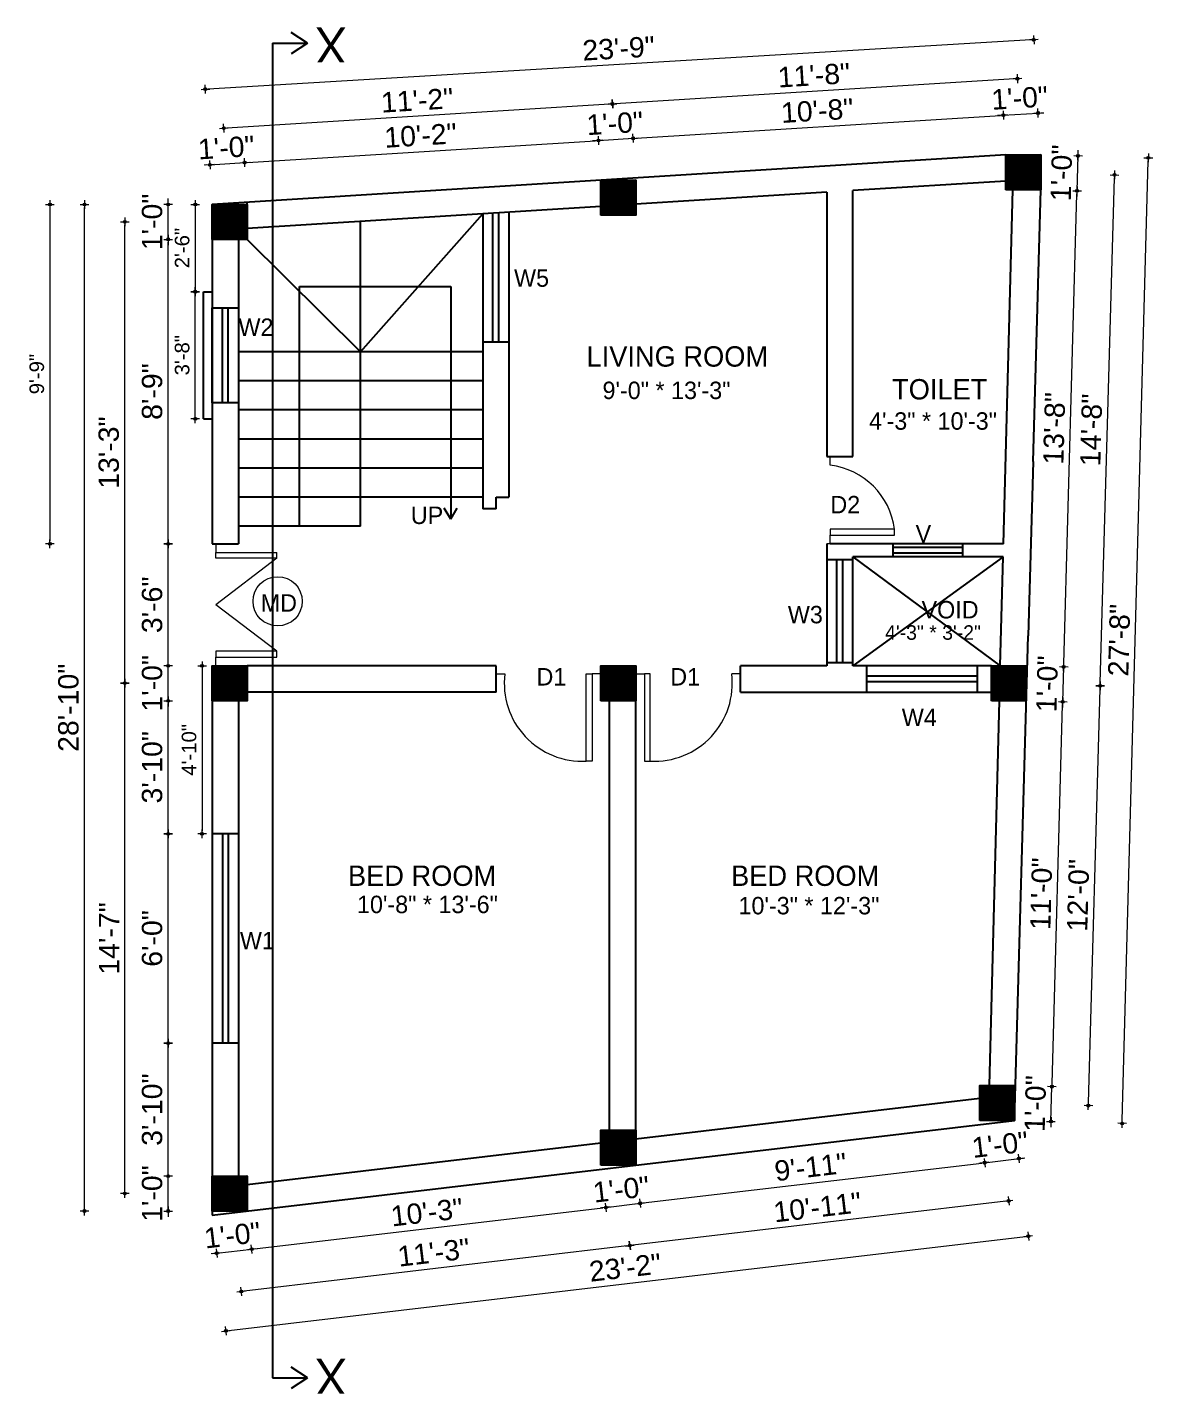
# Model space of a CAD drawing. Header units: inches. Extents: x 10143 to 33197, y -150 to 3760.
# Drawn here: x 24328.6 to 24715.6, y 1467.1 to 1937 of the extents above; entities that cross this region are included whole.
import ezdxf
from ezdxf.enums import TextEntityAlignment as Align

# ---------------------------------------------------------------- set-up
doc = ezdxf.new("R2010")
doc.units = ezdxf.units.IN
doc.header["$LTSCALE"] = 0.5
doc.header["$MEASUREMENT"] = 0
doc.header["$PDMODE"] = 66
for name, color, linetype, lineweight in [('0.13', 2, 'Continuous', 13), ('DW TEXT', 92, 'Continuous', 15), ('ELEVATION', 85, 'Continuous', 9), ('hatch', 9, 'Continuous', 0), ('Toilet', 7, 'Continuous', 25)]:
    doc.layers.add(name, color=color, linetype=linetype, lineweight=lineweight)
doc.styles.add('CEN', font='GOTHIC.TTF')
doc.styles.get("Standard").update_dxf_attribs({"font": 'arial.ttf'})
doc.dimstyles.new('S8', dxfattribs={"dimtxt": 5, "dimasz": 1, "dimexe": 6, "dimexo": 18, "dimgap": 1.9375, "dimtad": 1, "dimdec": 0, "dimzin": 3, "dimdsep": 46, "dimlunit": 4, "dimtxsty": 'Standard', "dimblk": 'dot 2', "dimcen": 12, "dimse1": 1, "dimse2": 1, "dimclrd": 1, "dimclre": 1, "dimclrt": 256, "dimadec": 0, "dimazin": 0, "dimtfac": 0.75, "dimtdec": 0, "dimtix": 1, "dimtmove": 1, "dimatfit": 3, "dimldrblk": 'DOT', "dimfxl": 1, "dimtolj": 1, "dimtzin": 0, "dimlwd": 9, "dimlwe": 9, "dimarcsym": 0})
pattern_1 = [(135, (24651.0939, -1856.22724), (-0.0883883476, -0.0883883476), [])]

# ---------------------------------------------------------------- blocks, each defined once
blk = doc.blocks.new('dot1')
at = {"layer": 'hatch'}
h = blk.add_hatch(color=256, dxfattribs=at)
edge = h.paths.add_edge_path()
edge.add_arc((0, 0), 1, 0, 360)
for p, q in [((3, 0), (-3, 0)), ((0, 3), (0, -3))]:
    blk.add_line(p, q, dxfattribs=at)
blk.add_circle((0, 0), 1, dxfattribs=at)
blk = doc.blocks.new('dot 2')
at = {"layer": 'hatch', "xscale": 0.5, "yscale": 0.5, "zscale": 0.5}
blk.add_blockref('dot1', (0, 0), dxfattribs=at)
blk = doc.blocks.new('*D1575')
at = {"layer": 'Defpoints', "color": 0, "transparency": 16777216}
for p in [(24377.08, 1541.92), (24392.24, 1541.92), (24392.24, 1529.92)]:
    blk.add_point(p, dxfattribs=at)
at = {"layer": 'Toilet', "color": 1, "lineweight": 9, "transparency": 16777216}
for p, q in [((24377.08, 1542.92), (24377.08, 1543.92)), ((24377.08, 1529.92), (24377.08, 1541.92)), ((24377.08, 1528.92), (24377.08, 1527.92))]:
    blk.add_line(p, q, dxfattribs=at)
for p, rotation in [((24377.08, 1541.92), 270), ((24377.08, 1529.92), 90)]:
    blk.add_blockref('dot 2', p, dxfattribs=dict(at, rotation=rotation))
at = {"layer": 'Toilet', "transparency": 16777216, "insert": (24371.57, 1535.92), "char_height": 7, "attachment_point": 5, "rotation": 90}
blk.add_mtext('\\A1;1\'-0"', dxfattribs=at)
blk = doc.blocks.new('_Dot')
at = {"color": 0, "linetype": 'ByBlock', "lineweight": -2}
blk.add_line((-0.5, 0), (-1, 0), dxfattribs=at)
at = {"color": 0, "linetype": 'ByBlock', "const_width": 0.5}
blk.add_lwpolyline([(-0.25, 0, 1), (0.25, 0, 1)], format="xyb", close=True, dxfattribs=at)
blk = doc.blocks.new('*D1576')
at = {"layer": 'Defpoints', "color": 0, "transparency": 16777216}
for p in [(24377.08, 1587.66), (24392.24, 1587.66), (24392.24, 1541.92)]:
    blk.add_point(p, dxfattribs=at)
at = {"layer": 'Toilet', "color": 1, "lineweight": 9, "transparency": 16777216}
blk.add_line((24377.08, 1542.92), (24377.08, 1586.66), dxfattribs=at)
for p, rotation in [((24377.08, 1587.66), 90), ((24377.08, 1541.92), 270)]:
    blk.add_blockref('dot 2', p, dxfattribs=dict(at, rotation=rotation))
at = {"layer": 'Toilet', "transparency": 16777216, "insert": (24371.57, 1564.79), "char_height": 7, "attachment_point": 5, "rotation": 90}
blk.add_mtext('\\A1;3\'-10"', dxfattribs=at)
blk = doc.blocks.new('*D1577')
at = {"layer": 'Defpoints', "color": 0, "transparency": 16777216}
for p in [(24377.08, 1659.66), (24392.24, 1659.66), (24392.24, 1587.66)]:
    blk.add_point(p, dxfattribs=at)
at = {"layer": 'Toilet', "color": 1, "lineweight": 9, "transparency": 16777216}
blk.add_line((24377.08, 1588.66), (24377.08, 1658.66), dxfattribs=at)
for p, rotation in [((24377.08, 1659.66), 90), ((24377.08, 1587.66), 270)]:
    blk.add_blockref('dot 2', p, dxfattribs=dict(at, rotation=rotation))
at = {"layer": 'Toilet', "transparency": 16777216, "insert": (24371.57, 1623.66), "char_height": 7, "attachment_point": 5, "rotation": 90}
blk.add_mtext('\\A1;6\'-0"', dxfattribs=at)
blk = doc.blocks.new('*D1578')
at = {"layer": 'Defpoints', "color": 0, "transparency": 16777216}
for p in [(24377.08, 1705.41), (24392.24, 1705.41), (24392.24, 1659.66)]:
    blk.add_point(p, dxfattribs=at)
at = {"layer": 'Toilet', "color": 1, "lineweight": 9, "transparency": 16777216}
blk.add_line((24377.08, 1660.66), (24377.08, 1704.41), dxfattribs=at)
for p, rotation in [((24377.08, 1705.41), 90), ((24377.08, 1659.66), 270)]:
    blk.add_blockref('dot 2', p, dxfattribs=dict(at, rotation=rotation))
at = {"layer": 'Toilet', "transparency": 16777216, "insert": (24371.57, 1682.53), "char_height": 7, "attachment_point": 5, "rotation": 90}
blk.add_mtext('\\A1;3\'-10"', dxfattribs=at)
blk = doc.blocks.new('*D1579')
at = {"layer": 'Defpoints', "color": 0, "transparency": 16777216}
for p in [(24377.08, 1717.41), (24392.24, 1717.41), (24392.24, 1705.41)]:
    blk.add_point(p, dxfattribs=at)
at = {"layer": 'Toilet', "color": 1, "lineweight": 9, "transparency": 16777216}
for p, q in [((24377.08, 1718.41), (24377.08, 1719.41)), ((24377.08, 1705.41), (24377.08, 1717.41)), ((24377.08, 1704.41), (24377.08, 1703.41))]:
    blk.add_line(p, q, dxfattribs=at)
for p, rotation in [((24377.08, 1717.41), 270), ((24377.08, 1705.41), 90)]:
    blk.add_blockref('dot 2', p, dxfattribs=dict(at, rotation=rotation))
at = {"layer": 'Toilet', "transparency": 16777216, "insert": (24371.57, 1711.41), "char_height": 7, "attachment_point": 5, "rotation": 90}
blk.add_mtext('\\A1;1\'-0"', dxfattribs=at)
blk = doc.blocks.new('*D1580')
at = {"layer": 'Defpoints', "color": 0, "transparency": 16777216}
for p in [(24377.08, 1759.41), (24392.24, 1759.41), (24392.24, 1717.41)]:
    blk.add_point(p, dxfattribs=at)
at = {"layer": 'Toilet', "color": 1, "lineweight": 9, "transparency": 16777216}
blk.add_line((24377.08, 1718.41), (24377.08, 1758.41), dxfattribs=at)
for p, rotation in [((24377.08, 1759.41), 90), ((24377.08, 1717.41), 270)]:
    blk.add_blockref('dot 2', p, dxfattribs=dict(at, rotation=rotation))
at = {"layer": 'Toilet', "transparency": 16777216, "insert": (24371.57, 1738.41), "char_height": 7, "attachment_point": 5, "rotation": 90}
blk.add_mtext('\\A1;3\'-6"', dxfattribs=at)
blk = doc.blocks.new('*D1581')
at = {"layer": 'Defpoints', "color": 0, "transparency": 16777216}
for p in [(24377.08, 1864.09), (24392.24, 1864.09), (24392.24, 1759.41)]:
    blk.add_point(p, dxfattribs=at)
at = {"layer": 'Toilet', "color": 1, "lineweight": 9, "transparency": 16777216}
blk.add_line((24377.08, 1760.41), (24377.08, 1863.09), dxfattribs=at)
for p, rotation in [((24377.08, 1864.09), 90), ((24377.08, 1759.41), 270)]:
    blk.add_blockref('dot 2', p, dxfattribs=dict(at, rotation=rotation))
at = {"layer": 'Toilet', "transparency": 16777216, "insert": (24371.57, 1811.75), "char_height": 7, "attachment_point": 5, "rotation": 90}
blk.add_mtext('\\A1;8\'-9"', dxfattribs=at)
blk = doc.blocks.new('*D1582')
at = {"layer": 'Defpoints', "color": 0, "transparency": 16777216}
for p in [(24377.08, 1876.09), (24392.24, 1876.09), (24392.24, 1864.09)]:
    blk.add_point(p, dxfattribs=at)
at = {"layer": 'Toilet', "color": 1, "lineweight": 9, "transparency": 16777216}
for p, q in [((24377.08, 1877.09), (24377.08, 1878.09)), ((24377.08, 1864.09), (24377.08, 1876.09)), ((24377.08, 1863.09), (24377.08, 1862.09))]:
    blk.add_line(p, q, dxfattribs=at)
for p, rotation in [((24377.08, 1876.09), 270), ((24377.08, 1864.09), 90)]:
    blk.add_blockref('dot 2', p, dxfattribs=dict(at, rotation=rotation))
at = {"layer": 'Toilet', "transparency": 16777216, "insert": (24371.57, 1870.09), "char_height": 7, "attachment_point": 5, "rotation": 90}
blk.add_mtext('\\A1;1\'-0"', dxfattribs=at)
blk = doc.blocks.new('*D1584')
at = {"layer": 'Defpoints', "color": 0, "transparency": 16777216}
for p in [(24362.18, 1870.09), (24398.24, 1870.09), (24398.24, 1711.41)]:
    blk.add_point(p, dxfattribs=at)
at = {"layer": 'Toilet', "color": 1, "lineweight": 9, "transparency": 16777216}
blk.add_line((24362.18, 1712.41), (24362.18, 1869.09), dxfattribs=at)
for p, rotation in [((24362.18, 1870.09), 90), ((24362.18, 1711.41), 270)]:
    blk.add_blockref('dot 2', p, dxfattribs=dict(at, rotation=rotation))
at = {"layer": 'Toilet', "transparency": 16777216, "insert": (24356.67, 1790.75), "char_height": 7, "attachment_point": 5, "rotation": 90}
blk.add_mtext('\\A1;13\'-3"', dxfattribs=at)
blk = doc.blocks.new('*D1585')
at = {"layer": 'Defpoints', "color": 0, "transparency": 16777216}
for p in [(24348.3, 1876.09), (24392.24, 1876.09), (24392.24, 1529.92)]:
    blk.add_point(p, dxfattribs=at)
at = {"layer": 'Toilet', "color": 1, "lineweight": 9, "transparency": 16777216}
blk.add_line((24348.3, 1530.92), (24348.3, 1875.09), dxfattribs=at)
for p, rotation in [((24348.3, 1876.09), 90), ((24348.3, 1529.92), 270)]:
    blk.add_blockref('dot 2', p, dxfattribs=dict(at, rotation=rotation))
at = {"layer": 'Toilet', "transparency": 16777216, "insert": (24342.79, 1703), "char_height": 7, "attachment_point": 5, "rotation": 90}
blk.add_mtext('\\A1;28\'-10"', dxfattribs=at)
blk = doc.blocks.new('*D1586')
at = {"layer": 'Defpoints', "color": 0, "transparency": 16777216}
for p in [(24392.24, 1528.5), (24404.24, 1529.92), (24405.79, 1516.8)]:
    blk.add_point(p, dxfattribs=at)
at = {"layer": 'Toilet', "color": 1, "lineweight": 9, "transparency": 16777216}
for p, q in [((24392.8, 1515.27), (24391.81, 1515.15)), ((24393.79, 1515.39), (24405.79, 1516.8)), ((24406.78, 1516.92), (24407.78, 1517.04))]:
    blk.add_line(p, q, dxfattribs=at)
for p, rotation in [((24405.79, 1516.8), 186.7273510482261), ((24393.79, 1515.39), 6.727351048226113)]:
    blk.add_blockref('dot 2', p, dxfattribs=dict(at, rotation=rotation))
at = {"layer": 'Toilet', "transparency": 16777216, "insert": (24399.15, 1521.57), "char_height": 7, "attachment_point": 5, "rotation": 6.7274}
blk.add_mtext('\\A1;1\'-0"', dxfattribs=at)
blk = doc.blocks.new('*D1587')
at = {"layer": 'Defpoints', "color": 0, "transparency": 16777216}
for p in [(24525.87, 1545.68), (24404.24, 1529.92), (24527.58, 1531.17)]:
    blk.add_point(p, dxfattribs=at)
at = {"layer": 'Toilet', "color": 1, "lineweight": 9, "transparency": 16777216}
blk.add_line((24406.78, 1516.92), (24526.59, 1531.05), dxfattribs=at)
for p, rotation in [((24527.58, 1531.17), 6.727351048253007), ((24405.79, 1516.8), 186.727351048253)]:
    blk.add_blockref('dot 2', p, dxfattribs=dict(at, rotation=rotation))
at = {"layer": 'Toilet', "transparency": 16777216, "insert": (24466.04, 1529.46), "char_height": 7, "attachment_point": 5, "rotation": 6.7274}
blk.add_mtext('\\A1;10\'-3"', dxfattribs=at)
blk = doc.blocks.new('*D1588')
at = {"layer": 'Defpoints', "color": 0, "transparency": 16777216}
for p in [(24525.87, 1545.68), (24537.87, 1545.68), (24539.41, 1532.56)]:
    blk.add_point(p, dxfattribs=at)
at = {"layer": 'Toilet', "color": 1, "lineweight": 9, "transparency": 16777216}
for p, q in [((24527.58, 1531.17), (24539.41, 1532.56)), ((24540.41, 1532.68), (24541.4, 1532.8)), ((24526.59, 1531.05), (24525.59, 1530.93))]:
    blk.add_line(p, q, dxfattribs=at)
for p, rotation in [((24527.58, 1531.17), 6.727351048252972), ((24539.41, 1532.56), 186.727351048253)]:
    blk.add_blockref('dot 2', p, dxfattribs=dict(at, rotation=rotation))
at = {"layer": 'Toilet', "transparency": 16777216, "insert": (24532.85, 1537.34), "char_height": 7, "attachment_point": 5, "rotation": 6.7274}
blk.add_mtext('\\A1;1\'-0"', dxfattribs=at)
blk = doc.blocks.new('*D1589')
at = {"layer": 'Defpoints', "color": 0, "transparency": 16777216}
for p in [(24656.15, 1561.05), (24657.86, 1546.54), (24537.87, 1545.68)]:
    blk.add_point(p, dxfattribs=at)
at = {"layer": 'Toilet', "color": 1, "lineweight": 9, "transparency": 16777216}
blk.add_line((24540.41, 1532.68), (24656.86, 1546.42), dxfattribs=at)
for p, rotation in [((24657.86, 1546.54), 6.727351048253007), ((24539.41, 1532.56), 186.727351048253)]:
    blk.add_blockref('dot 2', p, dxfattribs=dict(at, rotation=rotation))
at = {"layer": 'Toilet', "transparency": 16777216, "insert": (24597.99, 1545.02), "char_height": 7, "attachment_point": 5, "rotation": 6.7274}
blk.add_mtext('\\A1;9\'-11"', dxfattribs=at)
blk = doc.blocks.new('*D1590')
at = {"layer": 'Defpoints', "color": 0, "transparency": 16777216}
for p in [(24656.15, 1561.05), (24668.15, 1561.05), (24669.69, 1547.93)]:
    blk.add_point(p, dxfattribs=at)
at = {"layer": 'Toilet', "color": 1, "lineweight": 9, "transparency": 16777216}
for p, q in [((24656.86, 1546.42), (24655.87, 1546.3)), ((24657.86, 1546.54), (24669.69, 1547.93)), ((24670.69, 1548.05), (24671.68, 1548.17))]:
    blk.add_line(p, q, dxfattribs=at)
for p, rotation in [((24657.86, 1546.54), 6.727351048252972), ((24669.69, 1547.93), 186.727351048253)]:
    blk.add_blockref('dot 2', p, dxfattribs=dict(at, rotation=rotation))
at = {"layer": 'Toilet', "transparency": 16777216, "insert": (24663.13, 1552.71), "char_height": 7, "attachment_point": 5, "rotation": 6.7274}
blk.add_mtext('\\A1;1\'-0"', dxfattribs=at)
blk = doc.blocks.new('*D1591')
at = {"layer": 'Defpoints', "color": 0, "transparency": 16777216}
for p in [(24662.15, 1567.05), (24531.87, 1551.68), (24535.84, 1518.04)]:
    blk.add_point(p, dxfattribs=at)
at = {"layer": 'Toilet', "color": 1, "lineweight": 9, "transparency": 16777216}
blk.add_line((24665.12, 1533.29), (24536.83, 1518.15), dxfattribs=at)
for p, rotation in [((24666.11, 1533.4), 6.727351048225874), ((24535.84, 1518.04), 186.7273510482259)]:
    blk.add_blockref('dot 2', p, dxfattribs=dict(at, rotation=rotation))
at = {"layer": 'Toilet', "transparency": 16777216, "insert": (24600.33, 1531.19), "char_height": 7, "attachment_point": 5, "rotation": 6.7274}
blk.add_mtext('\\A1;10\'-11"', dxfattribs=at)
blk = doc.blocks.new('*D1592')
at = {"layer": 'Defpoints', "color": 0, "transparency": 16777216}
for p in [(24531.87, 1551.68), (24398.24, 1535.92), (24402.21, 1502.27)]:
    blk.add_point(p, dxfattribs=at)
at = {"layer": 'Toilet', "color": 1, "lineweight": 9, "transparency": 16777216}
blk.add_line((24534.84, 1517.92), (24403.21, 1502.39), dxfattribs=at)
for p, rotation in [((24535.84, 1518.04), 6.727351048253131), ((24402.21, 1502.27), 186.7273510482531)]:
    blk.add_blockref('dot 2', p, dxfattribs=dict(at, rotation=rotation))
at = {"layer": 'Toilet', "transparency": 16777216, "insert": (24468.38, 1515.63), "char_height": 7, "attachment_point": 5, "rotation": 6.7274}
blk.add_mtext('\\A1;11\'-3"', dxfattribs=at)
blk = doc.blocks.new('*D1593')
at = {"layer": 'Defpoints', "color": 0, "transparency": 16777216}
for p in [(24668.15, 1561.05), (24392.24, 1528.5), (24672.84, 1521.25)]:
    blk.add_point(p, dxfattribs=at)
at = {"layer": 'Toilet', "color": 1, "lineweight": 9, "transparency": 16777216}
blk.add_line((24397.93, 1488.82), (24671.85, 1521.13), dxfattribs=at)
for p, rotation in [((24672.84, 1521.25), 6.727351048225743), ((24396.94, 1488.7), 186.7273510482257)]:
    blk.add_blockref('dot 2', p, dxfattribs=dict(at, rotation=rotation))
at = {"layer": 'Toilet', "transparency": 16777216, "insert": (24534.24, 1510.45), "char_height": 7, "attachment_point": 5, "rotation": 6.7274}
blk.add_mtext('\\A1;23\'-2"', dxfattribs=at)
blk = doc.blocks.new('*D1594')
at = {"layer": 'Defpoints', "color": 0, "transparency": 16777216}
for p in [(24666.19, 1711.41), (24697.57, 1710.53), (24662.15, 1567.05)]:
    blk.add_point(p, dxfattribs=at)
at = {"layer": 'Toilet', "color": 1, "lineweight": 9, "transparency": 16777216}
blk.add_line((24693.55, 1567.17), (24697.55, 1709.53), dxfattribs=at)
for p, rotation in [((24697.57, 1710.53), 88.39404783827474), ((24693.53, 1566.17), 268.3940478382747)]:
    blk.add_blockref('dot 2', p, dxfattribs=dict(at, rotation=rotation))
at = {"layer": 'Toilet', "transparency": 16777216, "insert": (24690.04, 1638.5), "char_height": 7, "attachment_point": 5, "rotation": 88.394}
blk.add_mtext('\\A1;12\'-0"', dxfattribs=at)
blk = doc.blocks.new('*D1595')
at = {"layer": 'Defpoints', "color": 0, "transparency": 16777216}
for p in [(24671.12, 1887.14), (24702.5, 1886.26), (24666.19, 1711.41)]:
    blk.add_point(p, dxfattribs=at)
at = {"layer": 'Toilet', "color": 1, "lineweight": 9, "transparency": 16777216}
blk.add_line((24697.6, 1711.53), (24702.47, 1885.26), dxfattribs=at)
for p, rotation in [((24702.5, 1886.26), 88.3940478382136), ((24697.57, 1710.53), 268.3940478382136)]:
    blk.add_blockref('dot 2', p, dxfattribs=dict(at, rotation=rotation))
at = {"layer": 'Toilet', "transparency": 16777216, "insert": (24694.53, 1798.55), "char_height": 7, "attachment_point": 5, "rotation": 88.394}
blk.add_mtext('\\A1;14\'-8"', dxfattribs=at)
blk = doc.blocks.new('*D1573')
at = {"layer": 'Defpoints', "color": 0, "transparency": 16777216}
for p in [(24668.48, 1573.05), (24680.99, 1572.69), (24668.15, 1561.05)]:
    blk.add_point(p, dxfattribs=at)
at = {"layer": 'Toilet', "color": 1, "lineweight": 9, "transparency": 16777216}
for p, q in [((24681.02, 1573.69), (24681.05, 1574.69)), ((24680.65, 1560.69), (24680.99, 1572.69)), ((24680.63, 1559.69), (24680.6, 1558.7))]:
    blk.add_line(p, q, dxfattribs=at)
for p, rotation in [((24680.99, 1572.69), 268.3940478382726), ((24680.65, 1560.69), 88.39404783827257)]:
    blk.add_blockref('dot 2', p, dxfattribs=dict(at, rotation=rotation))
at = {"layer": 'Toilet', "transparency": 16777216, "insert": (24675.31, 1566.85), "char_height": 7, "attachment_point": 5, "rotation": 88.394}
blk.add_mtext('\\A1;1\'-0"', dxfattribs=at)
blk = doc.blocks.new('*D1596')
at = {"layer": 'Defpoints', "color": 0, "transparency": 16777216}
for p in [(24672.19, 1705.41), (24684.7, 1705.06), (24668.48, 1573.05)]:
    blk.add_point(p, dxfattribs=at)
at = {"layer": 'Toilet', "color": 1, "lineweight": 9, "transparency": 16777216}
blk.add_line((24681.02, 1573.69), (24684.67, 1704.06), dxfattribs=at)
for p, rotation in [((24684.7, 1705.06), 88.3940478382136), ((24680.99, 1572.69), 268.3940478382136)]:
    blk.add_blockref('dot 2', p, dxfattribs=dict(at, rotation=rotation))
at = {"layer": 'Toilet', "transparency": 16777216, "insert": (24677.34, 1639.03), "char_height": 7, "attachment_point": 5, "rotation": 88.394}
blk.add_mtext('\\A1;11\'-0"', dxfattribs=at)
blk = doc.blocks.new('*D1597')
at = {"layer": 'Defpoints', "color": 0, "transparency": 16777216}
for p in [(24672.19, 1717.41), (24685.04, 1717.05), (24672.19, 1705.41)]:
    blk.add_point(p, dxfattribs=at)
at = {"layer": 'Toilet', "color": 1, "lineweight": 9, "transparency": 16777216}
for p, q in [((24684.7, 1705.06), (24685.04, 1717.05)), ((24685.07, 1718.05), (24685.09, 1719.05)), ((24684.67, 1704.06), (24684.65, 1703.06))]:
    blk.add_line(p, q, dxfattribs=at)
for p, rotation in [((24685.04, 1717.05), 268.3940478382136), ((24684.7, 1705.06), 88.39404783821358)]:
    blk.add_blockref('dot 2', p, dxfattribs=dict(at, rotation=rotation))
at = {"layer": 'Toilet', "transparency": 16777216, "insert": (24679.36, 1711.21), "char_height": 7, "attachment_point": 5, "rotation": 88.394}
blk.add_mtext('\\A1;1\'-0"', dxfattribs=at)
blk = doc.blocks.new('*D1598')
at = {"layer": 'Defpoints', "color": 0, "transparency": 16777216}
for p in [(24677.12, 1881.14), (24689.63, 1880.79), (24672.19, 1717.41)]:
    blk.add_point(p, dxfattribs=at)
at = {"layer": 'Toilet', "color": 1, "lineweight": 9, "transparency": 16777216}
blk.add_line((24685.07, 1718.05), (24689.6, 1879.79), dxfattribs=at)
for p, rotation in [((24689.63, 1880.79), 88.3940478382136), ((24685.04, 1717.05), 268.3940478382136)]:
    blk.add_blockref('dot 2', p, dxfattribs=dict(at, rotation=rotation))
at = {"layer": 'Toilet', "transparency": 16777216, "insert": (24681.82, 1799.07), "char_height": 7, "attachment_point": 5, "rotation": 88.394}
blk.add_mtext('\\A1;13\'-8"', dxfattribs=at)
blk = doc.blocks.new('*D1599')
at = {"layer": 'Defpoints', "color": 0, "transparency": 16777216}
for p in [(24677.12, 1893.14), (24689.97, 1892.78), (24677.12, 1881.14)]:
    blk.add_point(p, dxfattribs=at)
at = {"layer": 'Toilet', "color": 1, "lineweight": 9, "transparency": 16777216}
for p, q in [((24689.99, 1893.78), (24690.02, 1894.78)), ((24689.63, 1880.79), (24689.97, 1892.78)), ((24689.6, 1879.79), (24689.57, 1878.79))]:
    blk.add_line(p, q, dxfattribs=at)
for p, rotation in [((24689.97, 1892.78), 268.3940478382136), ((24689.63, 1880.79), 88.39404783821358)]:
    blk.add_blockref('dot 2', p, dxfattribs=dict(at, rotation=rotation))
at = {"layer": 'Toilet', "transparency": 16777216, "insert": (24684.29, 1886.94), "char_height": 7, "attachment_point": 5, "rotation": 88.394}
blk.add_mtext('\\A1;1\'-0"', dxfattribs=at)
blk = doc.blocks.new('*D1600')
at = {"layer": 'Defpoints', "color": 0, "transparency": 16777216}
for p in [(24677.12, 1893.14), (24714.14, 1892.14), (24668.15, 1561.05)]:
    blk.add_point(p, dxfattribs=at)
at = {"layer": 'Toilet', "color": 1, "lineweight": 9, "transparency": 16777216}
blk.add_line((24705.19, 1561.04), (24714.11, 1891.14), dxfattribs=at)
for p, rotation in [((24714.14, 1892.14), 88.45204859075596), ((24705.16, 1560.04), 268.452048590756)]:
    blk.add_blockref('dot 2', p, dxfattribs=dict(at, rotation=rotation))
at = {"layer": 'Toilet', "transparency": 16777216, "insert": (24704.14, 1726.24), "char_height": 7, "attachment_point": 5, "rotation": 88.452}
blk.add_mtext('\\A1;27\'-8"', dxfattribs=at)
blk = doc.blocks.new('*D1601')
at = {"layer": 'Defpoints', "color": 0, "transparency": 16777216}
for p in [(24403.39, 1890.49), (24392.24, 1876.09), (24404.24, 1876.84)]:
    blk.add_point(p, dxfattribs=at)
at = {"layer": 'Toilet', "color": 1, "lineweight": 9, "transparency": 16777216}
for p, q in [((24390.39, 1889.68), (24389.4, 1889.62)), ((24391.39, 1889.74), (24403.39, 1890.49)), ((24404.39, 1890.55), (24405.39, 1890.61))]:
    blk.add_line(p, q, dxfattribs=at)
for p, rotation in [((24391.39, 1889.74), 3.575827605927389), ((24403.39, 1890.49), 183.5758276059273)]:
    blk.add_blockref('dot 2', p, dxfattribs=dict(at, rotation=rotation))
at = {"layer": 'Toilet', "transparency": 16777216, "insert": (24397.05, 1895.62), "char_height": 7, "attachment_point": 5, "rotation": 3.5758}
blk.add_mtext('\\A1;1\'-0"', dxfattribs=at)
blk = doc.blocks.new('*D1602')
at = {"layer": 'Defpoints', "color": 0, "transparency": 16777216}
for p in [(24525.01, 1898.09), (24525.87, 1884.44), (24404.24, 1876.84)]:
    blk.add_point(p, dxfattribs=at)
at = {"layer": 'Toilet', "color": 1, "lineweight": 9, "transparency": 16777216}
blk.add_line((24404.39, 1890.55), (24524.02, 1898.03), dxfattribs=at)
for p, rotation in [((24525.01, 1898.09), 3.575827605924973), ((24403.39, 1890.49), 183.575827605925)]:
    blk.add_blockref('dot 2', p, dxfattribs=dict(at, rotation=rotation))
at = {"layer": 'Toilet', "transparency": 16777216, "insert": (24463.86, 1899.79), "char_height": 7, "attachment_point": 5, "rotation": 3.5758}
blk.add_mtext('\\A1;10\'-2"', dxfattribs=at)
blk = doc.blocks.new('*D1603')
at = {"layer": 'Defpoints', "color": 0, "transparency": 16777216}
for p in [(24536.97, 1898.84), (24525.87, 1884.44), (24537.87, 1884.44)]:
    blk.add_point(p, dxfattribs=at)
at = {"layer": 'Toilet', "color": 1, "lineweight": 9, "transparency": 16777216}
for p, q in [((24525.01, 1898.09), (24536.97, 1898.84)), ((24537.97, 1898.9), (24538.96, 1898.96)), ((24524.02, 1898.03), (24523.02, 1897.97))]:
    blk.add_line(p, q, dxfattribs=at)
for p, rotation in [((24525.01, 1898.09), 3.575827605924911), ((24536.97, 1898.84), 183.5758276059249)]:
    blk.add_blockref('dot 2', p, dxfattribs=dict(at, rotation=rotation))
at = {"layer": 'Toilet', "transparency": 16777216, "insert": (24530.65, 1903.96), "char_height": 7, "attachment_point": 5, "rotation": 3.5758}
blk.add_mtext('\\A1;1\'-0"', dxfattribs=at)
blk = doc.blocks.new('*D1604')
at = {"layer": 'Defpoints', "color": 0, "transparency": 16777216}
for p in [(24664.27, 1906.79), (24665.12, 1893.14), (24537.87, 1884.44)]:
    blk.add_point(p, dxfattribs=at)
at = {"layer": 'Toilet', "color": 1, "lineweight": 9, "transparency": 16777216}
blk.add_line((24537.97, 1898.9), (24663.27, 1906.73), dxfattribs=at)
for p, rotation in [((24664.27, 1906.79), 3.575827605924973), ((24536.97, 1898.84), 183.575827605925)]:
    blk.add_blockref('dot 2', p, dxfattribs=dict(at, rotation=rotation))
at = {"layer": 'Toilet', "transparency": 16777216, "insert": (24600.27, 1908.32), "char_height": 7, "attachment_point": 5, "rotation": 3.5758}
blk.add_mtext('\\A1;10\'-8"', dxfattribs=at)
blk = doc.blocks.new('*D1605')
at = {"layer": 'Defpoints', "color": 0, "transparency": 16777216}
for p in [(24676.22, 1907.54), (24665.12, 1893.14), (24677.12, 1893.14)]:
    blk.add_point(p, dxfattribs=at)
at = {"layer": 'Toilet', "color": 1, "lineweight": 9, "transparency": 16777216}
for p, q in [((24663.27, 1906.73), (24662.27, 1906.67)), ((24664.27, 1906.79), (24676.22, 1907.54)), ((24677.22, 1907.6), (24678.22, 1907.66))]:
    blk.add_line(p, q, dxfattribs=at)
for p, rotation in [((24664.27, 1906.79), 3.57582760592499), ((24676.22, 1907.54), 183.575827605925)]:
    blk.add_blockref('dot 2', p, dxfattribs=dict(at, rotation=rotation))
at = {"layer": 'Toilet', "transparency": 16777216, "insert": (24669.9, 1912.67), "char_height": 7, "attachment_point": 5, "rotation": 3.5758}
blk.add_mtext('\\A1;1\'-0"', dxfattribs=at)
blk = doc.blocks.new('*D1606')
at = {"layer": 'Defpoints', "color": 0, "transparency": 16777216}
for p in [(24529.85, 1910.65), (24671.12, 1887.14), (24531.87, 1878.44)]:
    blk.add_point(p, dxfattribs=at)
at = {"layer": 'Toilet', "color": 1, "lineweight": 9, "transparency": 16777216}
blk.add_line((24668.11, 1919.29), (24530.85, 1910.71), dxfattribs=at)
for p, rotation in [((24669.11, 1919.35), 3.575843646370442), ((24529.85, 1910.65), 183.5758436463704)]:
    blk.add_blockref('dot 2', p, dxfattribs=dict(at, rotation=rotation))
at = {"layer": 'Toilet', "transparency": 16777216, "insert": (24599.14, 1920.5), "char_height": 7, "attachment_point": 5, "rotation": 3.5758}
blk.add_mtext('\\A1;11\'-8"', dxfattribs=at)
blk = doc.blocks.new('*D1607')
at = {"layer": 'Defpoints', "color": 0, "transparency": 16777216}
for p in [(24396.23, 1902.3), (24531.87, 1878.44), (24398.24, 1870.09)]:
    blk.add_point(p, dxfattribs=at)
at = {"layer": 'Toilet', "color": 1, "lineweight": 9, "transparency": 16777216}
blk.add_line((24528.86, 1910.59), (24397.23, 1902.36), dxfattribs=at)
for p, rotation in [((24529.85, 1910.65), 3.575843646351178), ((24396.23, 1902.3), 183.5758436463512)]:
    blk.add_blockref('dot 2', p, dxfattribs=dict(at, rotation=rotation))
at = {"layer": 'Toilet', "transparency": 16777216, "insert": (24462.7, 1911.92), "char_height": 7, "attachment_point": 5, "rotation": 3.5758}
blk.add_mtext('\\A1;11\'-2"', dxfattribs=at)
blk = doc.blocks.new('*D1608')
at = {"layer": 'Defpoints', "color": 0, "transparency": 16777216}
for p in [(24389.87, 1915.7), (24677.12, 1893.14), (24392.24, 1876.09)]:
    blk.add_point(p, dxfattribs=at)
at = {"layer": 'Toilet', "color": 1, "lineweight": 9, "transparency": 16777216}
blk.add_line((24673.75, 1932.69), (24390.87, 1915.76), dxfattribs=at)
for p, rotation in [((24674.75, 1932.75), 3.425574687814992), ((24389.87, 1915.7), 183.425574687815)]:
    blk.add_blockref('dot 2', p, dxfattribs=dict(at, rotation=rotation))
at = {"layer": 'Toilet', "transparency": 16777216, "insert": (24531.98, 1929.73), "char_height": 7, "attachment_point": 5, "rotation": 3.4256}
blk.add_mtext('\\A1;23\'-9"', dxfattribs=at)
blk = doc.blocks.new('*D1609')
at = {"layer": 'Defpoints', "color": 0, "transparency": 16777216}
for p in [(24392.24, 1876.09), (24386.39, 1846.09), (24392.24, 1846.09)]:
    blk.add_point(p, dxfattribs=at)
at = {"layer": 'Toilet', "color": 1, "lineweight": 9, "transparency": 16777216}
blk.add_line((24386.39, 1875.09), (24386.39, 1847.09), dxfattribs=at)
for p, rotation in [((24386.39, 1876.09), 90), ((24386.39, 1846.09), 270)]:
    blk.add_blockref('dot 2', p, dxfattribs=dict(at, rotation=rotation))
at = {"layer": 'Toilet', "transparency": 16777216, "insert": (24381.9, 1861.09), "char_height": 5, "attachment_point": 5, "rotation": 90}
blk.add_mtext('\\A1;2\'-6"', dxfattribs=at)
blk = doc.blocks.new('*D1610')
at = {"layer": 'Defpoints', "color": 0, "transparency": 16777216}
for p in [(24386.39, 1846.09), (24389.24, 1846.09), (24389.24, 1802.41)]:
    blk.add_point(p, dxfattribs=at)
at = {"layer": 'Toilet', "color": 1, "lineweight": 9, "transparency": 16777216}
blk.add_line((24386.39, 1803.41), (24386.39, 1845.09), dxfattribs=at)
for p, rotation in [((24386.39, 1846.09), 90), ((24386.39, 1802.41), 270)]:
    blk.add_blockref('dot 2', p, dxfattribs=dict(at, rotation=rotation))
at = {"layer": 'Toilet', "transparency": 16777216, "insert": (24381.9, 1824.25), "char_height": 5, "attachment_point": 5, "rotation": 90}
blk.add_mtext('\\A1;3\'-8"', dxfattribs=at)
blk = doc.blocks.new('*D1611')
at = {"layer": 'Defpoints', "color": 0, "transparency": 16777216}
for p in [(24392.24, 1876.09), (24336.41, 1759.41), (24392.24, 1759.41)]:
    blk.add_point(p, dxfattribs=at)
at = {"layer": 'Toilet', "color": 1, "lineweight": 9, "transparency": 16777216}
blk.add_line((24336.41, 1875.09), (24336.41, 1760.41), dxfattribs=at)
for p, rotation in [((24336.41, 1876.09), 90), ((24336.41, 1759.41), 270)]:
    blk.add_blockref('dot 2', p, dxfattribs=dict(at, rotation=rotation))
at = {"layer": 'Toilet', "transparency": 16777216, "insert": (24331.92, 1817.75), "char_height": 5, "attachment_point": 5, "rotation": 90}
blk.add_mtext('\\A1;9\'-9"', dxfattribs=at)
blk = doc.blocks.new('*D1574')
at = {"layer": 'Defpoints', "color": 0, "transparency": 16777216}
for p in [(24392.24, 1717.41), (24388.75, 1659.66), (24392.24, 1659.66)]:
    blk.add_point(p, dxfattribs=at)
at = {"layer": 'Toilet', "color": 1, "lineweight": 9, "transparency": 16777216}
blk.add_line((24388.75, 1716.41), (24388.75, 1660.66), dxfattribs=at)
for p, rotation in [((24388.75, 1717.41), 90), ((24388.75, 1659.66), 270)]:
    blk.add_blockref('dot 2', p, dxfattribs=dict(at, rotation=rotation))
at = {"layer": 'Toilet', "transparency": 16777216, "insert": (24384.26, 1688.53), "char_height": 5, "attachment_point": 5, "rotation": 90}
blk.add_mtext('\\A1;4\'-10"', dxfattribs=at)

msp = doc.modelspace()

# ---------------------------------------------------------------- hatches: boundary and pattern name
at = {"layer": 'Toilet'}
h = msp.add_hatch(dxfattribs=at)
h.set_pattern_fill('ANSI31', color=256, angle=90)
h.set_pattern_definition(pattern_1)
h.paths.add_polyline_path([(24677.12, 1893.14), (24665.12, 1893.14), (24665.12, 1893.14), (24665.12, 1881.14), (24677.12, 1881.14)])
h = msp.add_hatch(dxfattribs=at)
h.set_pattern_fill('ANSI31', color=256, angle=90)
h.set_pattern_definition(pattern_1)
h.paths.add_polyline_path([(24404.24, 1541.92), (24392.24, 1541.92), (24392.24, 1529.92), (24404.24, 1529.92)])
h.paths.add_polyline_path([(24404.24, 1717.41), (24392.24, 1717.41), (24392.24, 1705.41), (24404.24, 1705.41)])
h.paths.add_polyline_path([(24404.24, 1876.09), (24392.24, 1876.09), (24392.24, 1864.09), (24404.24, 1864.09)])
h.paths.add_polyline_path([(24537.87, 1884.44), (24525.87, 1884.44), (24525.87, 1872.44), (24537.87, 1872.44)])
h.paths.add_polyline_path([(24672.19, 1717.41), (24660.19, 1717.41), (24660.19, 1705.41), (24672.19, 1705.41)])
h.paths.add_polyline_path([(24656.15, 1561.05), (24668.15, 1561.05), (24668.15, 1573.05), (24656.15, 1573.05)])
h.paths.add_polyline_path([(24537.87, 1557.68), (24525.87, 1557.68), (24525.87, 1545.68), (24537.87, 1545.68)])
h.paths.add_polyline_path([(24525.87, 1705.41), (24537.87, 1705.41), (24537.87, 1717.41), (24525.87, 1717.41)])

# ---------------------------------------------------------------- linework, layer by layer
at = {"layer": '0.13', "color": 0, "ltscale": 0.5}
for p, q in [((24607.54, 1789.41), (24603.54, 1789.41)), ((24396.24, 1759.41), (24392.24, 1759.41)), ((24607.54, 1759.41), (24603.54, 1759.41)), ((24396.24, 1717.41), (24392.24, 1717.41)), ((24489.87, 1717.41), (24489.87, 1708.66)), ((24525.87, 1717.41), (24525.87, 1713.41)), ((24537.87, 1717.41), (24537.87, 1713.41)), ((24573.87, 1717.41), (24573.87, 1708.66))]:
    msp.add_line(p, q, dxfattribs=at)
at = {"layer": 'ELEVATION', "color": 146, "ltscale": 0.25, "true_color": 0x105689}
for p, q in [((24604.78, 1786.41), (24604.78, 1789.41)), ((24626.87, 1764.41), (24604.78, 1764.41)), ((24604.78, 1764.41), (24604.78, 1762.41)), ((24604.78, 1759.41), (24604.78, 1762.41)), ((24604.78, 1762.41), (24626.87, 1762.41)), ((24626.87, 1762.41), (24626.87, 1764.41)), ((24393.49, 1759.41), (24393.49, 1756.41)), ((24393.49, 1756.41), (24414.49, 1756.41)), ((24393.49, 1754.41), (24393.49, 1756.41)), ((24414.49, 1754.41), (24393.49, 1754.41)), ((24414.49, 1754.41), (24393.49, 1738.41)), ((24414.49, 1754.41), (24414.49, 1756.41)), ((24414.49, 1722.41), (24393.49, 1738.41)), ((24414.49, 1722.41), (24393.49, 1722.41)), ((24393.49, 1722.41), (24393.49, 1720.41)), ((24393.49, 1717.41), (24393.49, 1720.41)), ((24393.49, 1720.41), (24414.49, 1720.41)), ((24414.49, 1720.41), (24414.49, 1722.41)), ((24489.87, 1714.65), (24492.87, 1714.65)), ((24520.87, 1684.65), (24520.87, 1714.65)), ((24520.87, 1714.65), (24522.87, 1714.65)), ((24525.87, 1714.65), (24522.87, 1714.65)), ((24522.87, 1714.65), (24522.87, 1684.65)), ((24537.87, 1714.65), (24540.87, 1714.65)), ((24540.87, 1714.65), (24540.87, 1684.65)), ((24542.87, 1714.65), (24540.87, 1714.65)), ((24542.87, 1684.65), (24542.87, 1714.65)), ((24573.87, 1714.65), (24570.87, 1714.65)), ((24522.87, 1684.65), (24520.87, 1684.65)), ((24540.87, 1684.65), (24542.87, 1684.65))]:
    msp.add_line(p, q, dxfattribs=at)
at = {"layer": 'ELEVATION'}
msp.add_circle((24414.72, 1739.61), 8.46, dxfattribs=at)
at = {"layer": 'ELEVATION', "color": 146, "ltscale": 0.25, "true_color": 0x105689}
for centre, radius, start, end in [((24601.6, 1761.13), 25.48, 7.3965, 82.8417), ((24519.41, 1711.36), 26.75, 172.938, 273.1121), ((24544.32, 1711.36), 26.75, 266.8879, 7.062)]:
    msp.add_arc(centre, radius, start, end, dxfattribs=at)
at = {"layer": 'Toilet'}
for p, q in [((24413, 1931.58), (24413, 1472.54)), ((24413, 1931.58), (24425, 1931.58)), ((24425, 1931.58), (24419.33, 1935.28)), ((24425, 1931.58), (24419.33, 1927.88)), ((24665.12, 1893.14), (24392.24, 1876.09)), ((24603.54, 1880.28), (24537.87, 1876.17)), ((24603.54, 1880.28), (24603.54, 1789.41)), ((24665.12, 1884.12), (24612.54, 1880.84)), ((24612.54, 1789.41), (24612.54, 1880.84)), ((24664.33, 1759.41), (24667.51, 1881.14)), ((24674.5, 1787.68), (24677.12, 1881.14)), ((24392.24, 1876.09), (24392.24, 1759.41)), ((24404.24, 1876.09), (24404.24, 1876.84)), ((24525.87, 1875.42), (24404.24, 1867.82)), ((24443.24, 1825.41), (24485.24, 1872.88)), ((24443.24, 1825.41), (24443.24, 1870.26)), ((24485.24, 1872.88), (24485.24, 1771.41)), ((24488.74, 1828.88), (24488.74, 1873.07)), ((24490.74, 1828.88), (24490.74, 1873.26)), ((24494.24, 1873.45), (24494.24, 1775.41)), ((24401.24, 1864.09), (24401.24, 1759.41)), ((24443.24, 1825.41), (24404.24, 1864.09)), ((24422.24, 1765.41), (24422.24, 1847.83)), ((24422.24, 1847.83), (24474.24, 1847.83)), ((24474.24, 1847.83), (24474.24, 1767.8)), ((24389.24, 1802.41), (24389.24, 1846.09)), ((24389.24, 1846.09), (24392.24, 1846.09)), ((24392.24, 1807.91), (24392.24, 1840.59)), ((24392.24, 1840.59), (24401.24, 1840.59)), ((24395.74, 1807.91), (24395.74, 1840.59)), ((24397.74, 1807.91), (24397.74, 1840.59)), ((24485.24, 1828.88), (24494.24, 1828.88)), ((24443.24, 1825.41), (24401.24, 1825.41)), ((24443.24, 1765.41), (24443.24, 1825.41)), ((24485.24, 1825.41), (24443.24, 1825.41)), ((24443.24, 1765.41), (24443.24, 1825.41)), ((24443.24, 1815.41), (24401.24, 1815.41)), ((24485.24, 1815.41), (24443.24, 1815.41)), ((24401.24, 1807.91), (24392.24, 1807.91)), ((24443.24, 1805.41), (24401.24, 1805.41)), ((24485.24, 1805.41), (24443.24, 1805.41)), ((24389.24, 1802.41), (24392.24, 1802.41)), ((24443.24, 1795.41), (24401.24, 1795.41)), ((24485.24, 1795.41), (24443.24, 1795.41)), ((24603.54, 1789.41), (24612.54, 1789.41)), ((24674.5, 1787.68), (24672.82, 1727.68)), ((24443.24, 1785.41), (24401.24, 1785.41)), ((24485.24, 1785.41), (24443.24, 1785.41)), ((24443.24, 1775.41), (24401.24, 1775.41)), ((24485.24, 1775.41), (24443.24, 1775.41)), ((24474.24, 1767.8), (24471.99, 1771.68)), ((24474.24, 1767.8), (24476.5, 1771.68)), ((24489.87, 1775.41), (24494.24, 1775.41)), ((24489.87, 1771.41), (24489.87, 1775.41)), ((24489.87, 1771.41), (24485.24, 1771.41)), ((24443.24, 1765.41), (24401.24, 1765.41)), ((24392.24, 1759.41), (24401.24, 1759.41)), ((24603.54, 1759.41), (24603.54, 1717.41)), ((24664.33, 1759.41), (24604.78, 1759.41)), ((24626.38, 1754.91), (24626.38, 1759.41)), ((24650.38, 1758.16), (24626.38, 1758.16)), ((24650.38, 1754.91), (24650.38, 1759.41)), ((24612.54, 1753.91), (24603.54, 1753.91)), ((24607.04, 1718.41), (24607.04, 1753.91)), ((24609.04, 1718.41), (24609.04, 1753.91)), ((24664.22, 1754.91), (24612.54, 1754.91)), ((24664.22, 1754.91), (24612.54, 1717.41)), ((24612.54, 1754.91), (24663.24, 1717.41)), ((24612.54, 1717.41), (24612.54, 1754.91)), ((24650.38, 1756.16), (24626.38, 1756.16)), ((24663.24, 1717.41), (24664.22, 1754.91)), ((24668.15, 1561.05), (24672.82, 1727.68)), ((24672.78, 1726.41), (24672.78, 1726.41)), ((24392.24, 1717.41), (24392.24, 1528.5)), ((24489.87, 1717.41), (24404.24, 1717.41)), ((24489.87, 1708.41), (24489.87, 1717.41)), ((24603.54, 1717.41), (24573.87, 1717.41)), ((24573.87, 1708.41), (24573.87, 1717.41)), ((24612.54, 1718.41), (24603.54, 1718.41)), ((24660.19, 1717.41), (24612.54, 1717.41)), ((24617.36, 1708.41), (24617.36, 1717.41)), ((24655.36, 1708.41), (24655.36, 1717.41)), ((24655.36, 1713.91), (24617.36, 1713.91)), ((24655.36, 1711.91), (24617.36, 1711.91)), ((24489.87, 1708.41), (24404.24, 1708.41)), ((24573.87, 1708.41), (24660.19, 1708.41)), ((24401.24, 1705.41), (24401.24, 1541.92)), ((24528.87, 1557.68), (24528.87, 1705.41)), ((24537.87, 1554.56), (24537.87, 1705.41)), ((24659.47, 1573.05), (24662.92, 1705.41)), ((24401.24, 1659.66), (24392.24, 1659.66)), ((24395.74, 1659.66), (24395.74, 1587.66)), ((24397.74, 1659.66), (24397.74, 1587.66)), ((24401.24, 1587.66), (24392.24, 1587.66)), ((24659.47, 1573.05), (24668.48, 1573.05)), ((24537.87, 1554.74), (24656.15, 1568.69)), ((24392.24, 1528.5), (24668.15, 1561.05)), ((24404.24, 1538.98), (24525.87, 1553.32)), ((24425, 1472.54), (24419.33, 1476.24)), ((24413, 1472.54), (24425, 1472.54)), ((24425, 1472.54), (24419.33, 1468.84))]:
    msp.add_line(p, q, dxfattribs=at)
for points in [[(24665.12, 1881.14), (24665.12, 1893.14), (24677.12, 1893.14), (24677.12, 1881.14)], [(24525.87, 1872.44), (24525.87, 1884.44), (24537.87, 1884.44), (24537.87, 1872.44)], [(24392.24, 1864.09), (24392.24, 1876.09), (24404.24, 1876.09), (24404.24, 1864.09)], [(24392.24, 1705.41), (24392.24, 1717.41), (24404.24, 1717.41), (24404.24, 1705.41)], [(24525.87, 1705.41), (24525.87, 1717.41), (24537.87, 1717.41), (24537.87, 1705.41)], [(24660.19, 1705.41), (24660.19, 1717.41), (24672.19, 1717.41), (24672.19, 1705.41)], [(24656.15, 1561.05), (24656.15, 1573.05), (24668.15, 1573.05), (24668.15, 1561.05)], [(24525.87, 1545.68), (24525.87, 1557.68), (24537.87, 1557.68), (24537.87, 1545.68)], [(24392.24, 1529.92), (24392.24, 1541.92), (24404.24, 1541.92), (24404.24, 1529.92)]]:
    msp.add_lwpolyline(points, close=True, dxfattribs=at)

# ---------------------------------------------------------------- texts
at = {"layer": 'DW TEXT', "ltscale": 0.13, "style": 'CEN'}
for p in [(24433.05, 1931.01), (24433.05, 1473.1)]:
    msp.add_text('X', height=12, rotation=180, dxfattribs=at).set_placement(p, align=Align.MIDDLE_CENTER)
for s, height, p in [('W5', 6, (24502.04, 1850.78)), ('W2', 6, (24407.26, 1833.88)), ('LIVING ROOM ', 7, (24553.47, 1823.82)), ('9\'-0" * 13\'-3"', 6, (24548.45, 1812.16)), ('TOILET', 7, (24642.4, 1812.53)), ('4\'-3" * 10\'-3"', 6, (24640.1, 1801.62)), ('UP', 6, (24466.1, 1769.19)), ('D2', 6, (24609.93, 1772.86)), ('V', 6, (24636.79, 1762.83)), ('MD', 6, (24415.13, 1739.04)), ('VOID', 6, (24645.97, 1736.72)), ('W3', 6, (24596.2, 1735.04)), ('4\'-3" * 3\'-2"', 5, (24640.1, 1728.87)), ('D1', 6, (24508.87, 1713.65)), ('D1', 6, (24554.87, 1713.65)), ('W4', 6, (24635.38, 1699.67)), ('BED ROOM', 7, (24464.4, 1645.23)), ('BED ROOM', 7, (24596.14, 1645.23)), ('10\'-8" * 13\'-6"', 6, (24466.24, 1635.36)), ('10\'-3" * 12\'-3"', 6, (24597.44, 1634.94)), ('W1', 6, (24407.77, 1622.93))]:
    msp.add_text(s, height=height, dxfattribs=at).set_placement(p, align=Align.MIDDLE_CENTER)

# ---------------------------------------------------------------- dimensions: what is measured, and where the dimension line sits
at = {"layer": 'Toilet'}
for p1, p2, distance, picture, middle in [((24677.12, 1893.14), (24392.24, 1876.09), -39.68, '*D1608', (24531.98, 1929.73)), ((24671.12, 1887.14), (24531.87, 1878.44), -32.27, '*D1606', (24599.14, 1920.5)), ((24392.24, 1876.09), (24404.24, 1876.84), 13.68, '*D1601', (24397.05, 1895.62)), ((24668.15, 1561.05), (24677.12, 1893.14), -37.03, '*D1600', (24704.14, 1726.24)), ((24662.15, 1567.05), (24666.19, 1711.41), -31.39, '*D1594', (24690.04, 1638.5)), ((24668.15, 1561.05), (24668.48, 1573.05), -12.51, '*D1573', (24675.31, 1566.85)), ((24662.15, 1567.05), (24531.87, 1551.68), 33.88, '*D1591', (24600.33, 1531.19)), ((24392.24, 1528.5), (24668.15, 1561.05), -40.07, '*D1593', (24534.24, 1510.45)), ((24392.24, 1528.5), (24404.24, 1529.92), -13.2, '*D1586', (24399.15, 1521.57))]:
    dim = msp.add_aligned_dim(p1=p1, p2=p2, distance=distance, dimstyle='S8', override={"dimtxt": 7, "dimfxl": 2, "dimfxlon": 1, "dimarcsym": 1}, dxfattribs=at)
    dim.commit()
    dim.dimension.update_dxf_attribs({"geometry": picture, "text_midpoint": middle})
for base, p1, p2, angle, override, picture, middle in [((24396.23, 1902.3), (24531.87, 1878.44), (24398.24, 1870.09), 3.5758, {"dimtxt": 7, "dimfxl": 2, "dimfxlon": 1, "dimarcsym": 1}, '*D1607', (24462.7, 1911.92)), ((24676.22, 1907.54), (24665.12, 1893.14), (24677.12, 1893.14), 183.5758, {"dimtxt": 7, "dimfxl": 2, "dimfxlon": 1, "dimarcsym": 1}, '*D1605', (24669.9, 1912.67)), ((24664.27, 1906.79), (24537.87, 1884.44), (24665.12, 1893.14), 183.5758, {"dimtxt": 7, "dimfxl": 2, "dimfxlon": 1, "dimarcsym": 1}, '*D1604', (24600.27, 1908.32)), ((24536.97, 1898.84), (24525.87, 1884.44), (24537.87, 1884.44), 183.5758, {"dimtxt": 7, "dimfxl": 2, "dimfxlon": 1, "dimarcsym": 1}, '*D1603', (24530.65, 1903.96)), ((24525.01, 1898.09), (24404.24, 1876.84), (24525.87, 1884.44), 183.5758, {"dimtxt": 7, "dimfxl": 2, "dimfxlon": 1, "dimarcsym": 1}, '*D1602', (24463.86, 1899.79)), ((24689.97, 1892.78), (24677.12, 1881.14), (24677.12, 1893.14), 268.394, {"dimtxt": 7, "dimfxl": 2, "dimfxlon": 1, "dimarcsym": 1}, '*D1599', (24684.29, 1886.94)), ((24702.5, 1886.26), (24666.19, 1711.41), (24671.12, 1887.14), 268.394, {"dimtxt": 7, "dimfxl": 2, "dimfxlon": 1, "dimarcsym": 1}, '*D1595', (24694.53, 1798.55)), ((24377.08, 1876.09), (24392.24, 1864.09), (24392.24, 1876.09), 90, {"dimtxt": 7, "dimfxl": 2, "dimfxlon": 1, "dimarcsym": 1}, '*D1582', (24371.57, 1870.09)), ((24689.63, 1880.79), (24672.19, 1717.41), (24677.12, 1881.14), 268.394, {"dimtxt": 7, "dimfxl": 2, "dimfxlon": 1, "dimarcsym": 1}, '*D1598', (24681.82, 1799.07)), ((24336.41, 1759.41), (24392.24, 1876.09), (24392.24, 1759.41), 90, {"dimfxl": 2, "dimfxlon": 1, "dimarcsym": 1}, '*D1611', (24331.92, 1817.75)), ((24348.3, 1876.09), (24392.24, 1529.92), (24392.24, 1876.09), 90, {"dimtxt": 7, "dimfxl": 2, "dimfxlon": 1, "dimarcsym": 1}, '*D1585', (24342.79, 1703)), ((24386.39, 1846.09), (24392.24, 1876.09), (24392.24, 1846.09), 90, {"dimfxl": 2, "dimfxlon": 1, "dimarcsym": 1}, '*D1609', (24381.9, 1861.09)), ((24362.18, 1870.09), (24398.24, 1711.41), (24398.24, 1870.09), 90, {"dimtxt": 7, "dimfxl": 2, "dimfxlon": 1, "dimarcsym": 1}, '*D1584', (24356.67, 1790.75)), ((24377.08, 1864.09), (24392.24, 1759.41), (24392.24, 1864.09), 90, {"dimtxt": 7, "dimfxl": 2, "dimfxlon": 1, "dimarcsym": 1}, '*D1581', (24371.57, 1811.75)), ((24386.39, 1846.09), (24389.24, 1802.41), (24389.24, 1846.09), 90, {"dimfxl": 2, "dimfxlon": 1, "dimarcsym": 1}, '*D1610', (24381.9, 1824.25)), ((24377.08, 1759.41), (24392.24, 1717.41), (24392.24, 1759.41), 90, {"dimtxt": 7, "dimfxl": 2, "dimfxlon": 1, "dimarcsym": 1}, '*D1580', (24371.57, 1738.41)), ((24377.08, 1717.41), (24392.24, 1705.41), (24392.24, 1717.41), 90, {"dimtxt": 7, "dimfxl": 2, "dimfxlon": 1, "dimarcsym": 1}, '*D1579', (24371.57, 1711.41)), ((24685.04, 1717.05), (24672.19, 1705.41), (24672.19, 1717.41), 268.394, {"dimtxt": 7, "dimfxl": 2, "dimfxlon": 1, "dimarcsym": 1}, '*D1597', (24679.36, 1711.21)), ((24388.75, 1659.66), (24392.24, 1717.41), (24392.24, 1659.66), 90, {"dimfxl": 2, "dimfxlon": 1, "dimarcsym": 1}, '*D1574', (24384.26, 1688.53)), ((24377.08, 1705.41), (24392.24, 1659.66), (24392.24, 1705.41), 90, {"dimtxt": 7, "dimfxl": 2, "dimfxlon": 1, "dimarcsym": 1}, '*D1578', (24371.57, 1682.53)), ((24684.7, 1705.06), (24668.48, 1573.05), (24672.19, 1705.41), 268.394, {"dimtxt": 7, "dimfxl": 2, "dimfxlon": 1, "dimarcsym": 1}, '*D1596', (24677.34, 1639.03)), ((24377.08, 1659.66), (24392.24, 1587.66), (24392.24, 1659.66), 90, {"dimtxt": 7, "dimfxl": 2, "dimfxlon": 1, "dimarcsym": 1}, '*D1577', (24371.57, 1623.66)), ((24377.08, 1587.66), (24392.24, 1541.92), (24392.24, 1587.66), 90, {"dimtxt": 7, "dimfxl": 2, "dimfxlon": 1, "dimarcsym": 1}, '*D1576', (24371.57, 1564.79)), ((24657.86, 1546.54), (24537.87, 1545.68), (24656.15, 1561.05), 186.7274, {"dimtxt": 7, "dimfxl": 2, "dimfxlon": 1, "dimarcsym": 1}, '*D1589', (24597.99, 1545.02)), ((24669.69, 1547.93), (24656.15, 1561.05), (24668.15, 1561.05), 186.7274, {"dimtxt": 7, "dimfxl": 2, "dimfxlon": 1, "dimarcsym": 1}, '*D1590', (24663.13, 1552.71)), ((24402.21, 1502.27), (24531.87, 1551.68), (24398.24, 1535.92), 6.7274, {"dimtxt": 7, "dimfxl": 2, "dimfxlon": 1, "dimarcsym": 1}, '*D1592', (24468.38, 1515.63)), ((24377.08, 1541.92), (24392.24, 1529.92), (24392.24, 1541.92), 90, {"dimtxt": 7, "dimfxl": 2, "dimfxlon": 1, "dimarcsym": 1}, '*D1575', (24371.57, 1535.92)), ((24527.58, 1531.17), (24404.24, 1529.92), (24525.87, 1545.68), 186.7274, {"dimtxt": 7, "dimfxl": 2, "dimfxlon": 1, "dimarcsym": 1}, '*D1587', (24466.04, 1529.46)), ((24539.41, 1532.56), (24525.87, 1545.68), (24537.87, 1545.68), 186.7274, {"dimtxt": 7, "dimfxl": 2, "dimfxlon": 1, "dimarcsym": 1}, '*D1588', (24532.85, 1537.34))]:
    dim = msp.add_linear_dim(base=base, p1=p1, p2=p2, angle=angle, dimstyle='S8', override=override, dxfattribs=at)
    dim.commit()
    dim.dimension.update_dxf_attribs({"geometry": picture, "text_midpoint": middle})
msp.add_linear_dim(base=(24362.18, 1711.41), p1=(24398.24, 1535.92), p2=(24398.24, 1711.41), angle=90, dimstyle='S8', override={"dimtxt": 7, "dimfxl": 2, "dimfxlon": 1, "dimarcsym": 1}, dxfattribs=at).render()

doc.saveas('drawing.dxf')
